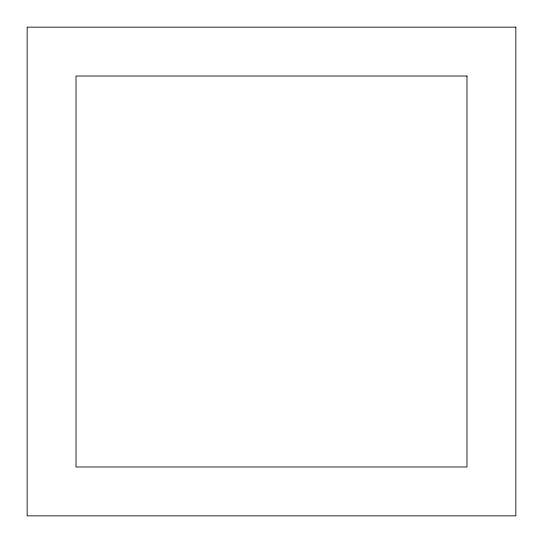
<?xml version="1.0" encoding="UTF-8"?>
<svg xmlns="http://www.w3.org/2000/svg" width="543" height="543" viewBox="0 0 543 543"><rect width="100%" height="100%" fill="white"/><g stroke="black" fill="none" stroke-linecap="round" stroke-linejoin="round"><path stroke-width="0.81" d="M515.85 27.15L27.15 27.15L27.15 515.85L515.85 515.85L515.85 27.15M466.98 76.02L76.02 76.02L76.02 466.98L466.98 466.98L466.98 76.02"/></g></svg>
